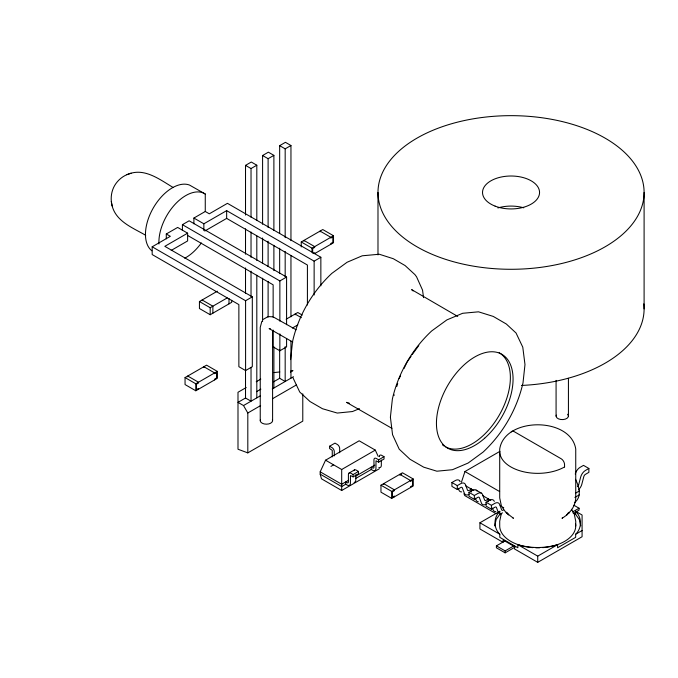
<?xml version="1.0" encoding="UTF-8"?>
<svg xmlns="http://www.w3.org/2000/svg" width="678" height="678" viewBox="0 0 678 678"><rect width="100%" height="100%" fill="white"/><g stroke="black" fill="none" stroke-linecap="round" stroke-linejoin="round"><path stroke-width="1.02" d="M290.591 359.628L292.574 341.432C298.557 315.44 312.372 291.515 331.889 273.336L347.077 262.259L362.247 255.792L379.307 254.242L393.308 258.716L405.105 265.573L414.944 274.624L416.572 276.836L422.547 290.133L423.547 297.65M394.172 395.342L394.257 394.876M494.711 525.874L496.177 519.45L499.796 514.407L502.508 512.848M501.322 513.577L499.711 521.221L499.711 525.874A38.019 21.95 0 0 0 532.764 547.638M568.834 513.254L569.096 512.178M396.808 386.485L397.681 383.528M461.447 482.202L464.955 471.532L499.796 451.421M575.571 479.295C578.987 486.753 582.309 496.788 574.41 502.712M379.383 468.727L341.695 490.491L321.474 478.812L320.186 474.159L320.186 471.829L325.559 460.192L359.162 440.793L375.29 450.107L378.188 456.37M399.147 378.604L400.469 375.858M403.978 368.535L407.063 362.128L411.071 356.264M261.852 321.313L260.242 327.381L260.242 420.614M412.216 354.586L418.784 345.551M499.796 514.407L499.796 511.305C493.406 517.45 493.406 528.094 499.796 534.239L499.796 537.34L517.865 547.773L517.865 544.671C530.755 548.46 544.697 548.46 557.587 544.671L557.587 547.773L575.664 537.34L575.664 534.239C582.046 528.094 582.046 517.45 575.664 511.305L575.664 514.407L579.275 519.45L580.741 525.874M568.452 512.576L566.774 514.907L567.444 514.187M263.327 319.313L267.607 316.846M562.638 517.814L561.994 518.289C569.367 513.992 575.461 506.805 575.741 497.94L575.741 449.048C570.817 416.716 504.635 416.716 499.711 449.048L499.711 497.94L501.322 505.585M245.521 215.07L245.521 165.373L251.301 162.034L256.809 165.212L256.809 220.206M262.589 224.249L262.589 155.516L268.369 152.177L273.887 155.364L273.887 230.444M279.658 233.427L279.658 145.66L285.438 142.321L290.955 145.507L290.955 240.682M245.521 165.373L251.03 168.551L256.809 165.212M262.589 155.516L268.107 158.694L273.887 155.364M279.658 145.66L285.175 148.838L290.955 145.507M166.288 238.834L166.288 233.986L177.661 227.427L187.628 233.173L187.628 240.936L171.212 250.411M182.416 230.495L182.416 224.672L189.137 220.799L286.582 277.056L286.582 324.677M193.9 223.867L193.9 218.053L205.264 211.485L209.299 213.816L227.444 203.332L320.855 257.267L320.855 285.836M187.628 233.173L164.83 246.334L252.309 296.845L252.309 366.688L245.589 370.561L238.868 366.688L238.868 304.6L152.177 254.555L152.177 246.792L170.322 236.317L166.288 233.986M193.9 218.053L203.858 223.799L226.655 210.638L314.134 261.149L320.855 257.267M204.773 231.037L226.655 218.401L307.414 265.03L307.414 305.015M301.244 246.945L301.244 241.961L322.753 229.545L333.508 235.749L333.508 242.732L314.685 253.597L314.685 252.826L313.346 253.597M231.69 300.312L231.69 302.312L210.188 314.728L199.434 308.515L199.434 301.532L217.358 291.184M301.244 241.961L311.999 248.165L333.508 235.749M199.434 301.532L210.188 307.736L227.215 297.913M152.177 246.792L245.589 300.727L252.309 296.845M182.416 224.672L279.861 280.938L286.582 277.056M185.052 377.578L206.561 365.162L217.307 371.375L217.307 378.358L195.806 390.774L185.052 384.562L185.052 377.578L195.806 383.79L217.307 371.375M286.133 319.219L297.778 312.499L302.261 315.084M292.404 328.016L297.778 324.915M273.141 330.059L273.141 346.899L279.861 350.772L286.582 346.899L286.582 338.432M246.199 387.536L237.995 392.274L237.995 449.234L247.809 452.879L302.778 421.14L302.778 393.85M256.233 381.748L260.793 379.112M251.03 367.357L251.03 401.198L245.521 398.02L237.995 402.359L243.504 405.546L247.809 412.995L247.809 452.879M256.513 391.672L260.852 389.164M273.581 381.816L279.658 378.307L285.175 381.485L285.175 346.594M290.464 372.069L292.972 370.62L290.947 370.832M243.504 405.546L260.284 395.859M272.234 388.96L293.464 376.705M247.809 412.995L260.632 405.588M272.548 398.706L296.371 384.96M332.279 456.887L332.254 450.328L329.593 448.548L329.593 446.226L334.974 443.115L337.322 444.48A3.322 1.924 60 0 1 339.678 448.548L339.678 452.76M330.94 466.396L333.627 464.845M325.559 460.192L341.695 469.507L375.29 450.107M349.102 473.024L354.475 469.922M345.721 484.245L345.721 481.922L347.068 482.694A1.898 1.093 60 0 0 348.407 481.922L348.407 474.549A3.322 1.924 60 0 1 350.763 473.185L353.119 474.549L358.493 471.439L358.493 473.769L353.119 476.871L350.475 475.549L350.399 483.575A4.754 2.746 60 0 1 347.509 485.245L345.721 484.245L341.695 486.575L320.186 474.159M371.264 469.507L371.264 467.176L372.603 467.947A1.898 1.093 60 0 0 373.951 467.176L373.951 459.803A3.322 1.924 60 0 1 376.298 458.447L378.655 459.803L384.028 456.701L384.028 459.023L378.655 462.133L376.01 460.803L375.943 468.829A4.754 2.746 60 0 1 373.044 470.507L371.264 469.507L355.679 478.499M348.407 480.363L341.695 484.245L320.186 471.829M355.679 476.168L374.841 465.108M380.968 485.194L402.469 472.778L413.224 478.982L413.224 485.973L391.714 498.389L380.968 492.177L380.968 485.194L391.714 491.397L413.224 478.982M401.8 473.939L399.783 475.109L399.783 474.329L410.537 480.541L410.537 481.312L412.555 480.151L412.555 485.584L410.537 486.745L410.537 487.524M469.057 494.347L468.617 494.576A7.28 4.204 -60 0 1 464.489 493.576L462.303 487.779A2.5 1.441 -60 0 0 460.887 487.44L457.294 489.499L451.921 486.397L451.921 482.516L455.336 480.541A7.263 4.195 -60 0 1 459.718 480.863M451.921 482.516L457.294 485.618L460.709 483.651A7.263 4.195 -60 0 1 465.549 484.795L467.464 490.008A2.526 1.458 -60 0 0 469.142 490.414L471.405 489.109L471.405 492.025M486.126 504.203L485.685 504.432A7.28 4.204 -60 0 1 481.558 503.432L479.38 497.635A2.5 1.441 -60 0 0 477.956 497.296L474.363 499.355L468.99 496.254L468.99 492.372L472.405 490.397A7.263 4.195 -60 0 1 477.041 491.101M468.99 492.372L474.363 495.474L477.778 493.508A7.263 4.195 -60 0 1 482.617 494.652L484.533 499.864A2.526 1.458 -60 0 0 486.219 500.271L488.474 498.966L488.474 500.906M498.457 512.907L496.449 507.491A2.5 1.441 -60 0 0 495.025 507.152L491.431 509.212L486.058 506.11L486.058 502.229L489.474 500.254A7.263 4.195 -60 0 1 494.313 501.406M486.058 502.229L491.431 505.33L494.847 503.356A7.263 4.195 -60 0 1 499.686 504.508L501.601 509.72A2.526 1.458 -60 0 0 503.288 510.127M575.664 511.305L582.08 515.009L582.08 536.739L537.73 562.35L514.543 548.96L514.543 546.638L503.118 540.035L503.118 542.366L479.931 528.976L479.931 522.772L499.796 511.305M578.588 489.652A7.28 4.204 -60 0 0 581.69 484.728L583.868 476.414A2.5 1.441 -60 0 1 585.284 474.439L588.877 472.354L588.877 468.473L585.461 470.439A7.263 4.195 -60 0 0 580.631 477.176L578.715 484.6A2.526 1.458 -60 0 1 577.393 486.702M575.681 493.084L579.402 490.94M574.876 497.432L579.402 494.813M515.212 547.019L505.135 552.841L496.398 547.799L496.398 545.858L505.559 540.569M496.398 545.858L505.135 550.9L514.297 545.612M572.647 511.924L579.054 508.22L579.054 510.161L573.563 513.339M517.865 544.671L537.73 556.138L557.587 544.671M575.664 534.239L582.08 530.535M173.288 187.577C160.474 180.026 145.092 167.83 129.108 173.865C123.032 175.746 117.853 180.085 114.633 185.543C111.09 191.679 110.319 199.162 112.158 205.976C116.218 221.698 133.252 228.003 145.728 235.317M499.728 451.412A37.993 21.933 0 0 0 523.153 471.676A37.993 21.933 0 0 0 564.545 466.956L564.613 466.939M359.467 408.648L352.45 411.546L337.263 413.055L322.457 408.724L310.041 401.554L299.744 392.037L292.913 377.638M131.091 173.178L126.761 174.687M270.497 328.872L269.115 328.576L292.794 342.093M273.751 372.586L279.819 371.968M268.802 316.609L272.607 316.821M349.39 403.24L346.526 402.351L391.918 428.335M273.692 317.177L296.167 329.779M205.264 211.485L205.264 194.018L202.934 192.815A38.019 21.95 -60 0 0 173.61 205.959A38.019 21.95 -60 0 0 158.949 243.987M457.735 316.44L411.631 289.599L413.088 290.955M205.264 194.018L189.493 185.052A38.019 21.95 -60 0 0 153.22 208.078A38.019 21.95 -60 0 0 151.855 250.784M187.916 235.613L273.141 284.819L273.141 317.431M588.877 468.473L583.504 465.371L580.088 467.337A7.263 4.195 -60 0 0 575.249 474.075M301.363 317.668L295.091 314.05L295.091 314.821M573.817 505.195L579.054 508.22M572.952 512.848L575.664 514.407M464.955 471.532L499.618 491.55M476.151 490.118L481.533 493.22M465.761 485.855L473.837 490.516M482.829 495.711L490.77 500.296M500.169 505.72L503.754 507.788M495.864 513.56L464.752 495.593L463.947 493.694M384.028 456.701L381.68 455.345A3.322 1.924 60 0 0 379.409 456.04M479.931 522.772L499.796 534.239M329.593 446.226L331.949 447.582A3.322 1.924 60 0 1 334.296 451.658L334.296 455.87M358.493 471.439L356.136 470.083A3.322 1.924 60 0 0 353.865 470.786M512.814 517.814L513.466 518.289L505.907 512.424L502.237 507.314M508.008 514.187L508.686 514.907L507.008 512.576M571.385 509.288L573.215 511.848M492.44 508.076L493.245 510.187A7.28 4.204 -60 0 0 495.847 511.602M475.371 498.22L476.176 500.33A7.28 4.204 -60 0 0 478.304 501.745M458.303 488.363L459.108 490.474A7.28 4.204 -60 0 0 461.71 491.889M506.364 512.178L506.627 513.254M574.139 513.577L575.741 521.221L575.741 525.874M111.302 201.468L112.158 205.976M644.1 192.476A133.058 76.817 0 0 1 444.514 258.996A133.058 76.817 0 0 1 444.514 125.947A133.058 76.817 0 0 1 644.1 192.476L644.1 308.871M568.427 378.29L568.427 416.038M564.554 466.956L564.554 464.6A4.754 2.746 60 0 0 561.198 458.777L514.161 431.623A4.754 2.746 60 0 0 511.254 431.886M556.079 380.383L556.079 416.038M537.73 556.138L537.73 562.35M505.135 550.9L505.135 552.841M491.431 505.33L491.431 509.212M488.211 498.813L488.211 501.72M474.363 495.474L474.363 499.355M471.142 488.957L471.142 490.897M457.294 485.618L457.294 489.499M394.41 496.83L394.41 496.059L392.393 497.22L392.393 491.787L394.41 490.626L394.41 489.847L383.655 483.643L383.655 484.414M391.714 491.397L391.714 498.389M381.341 460.048L381.316 465.727A4.754 2.746 60 0 1 378.849 467.549M378.655 459.803L378.655 462.133M377.985 192.476L377.985 254.903M355.806 474.786L355.781 480.473A4.754 2.746 60 0 1 354.128 482.372M353.119 474.549L353.119 476.871M341.695 469.507L341.695 490.491M330.822 244.283L330.822 243.512L332.83 242.351L332.83 236.919L330.822 238.08L330.822 237.3L320.067 231.096L320.067 231.868M314.134 261.149L314.134 295.006M312.677 253.08L312.677 248.555L314.685 247.394L314.685 246.614L303.939 240.41L303.939 241.182M311.999 248.165L311.999 252.157M290.955 255.479L290.955 316.812M290.955 341.136L290.955 378.154M285.175 148.838L285.175 237.673M285.175 251.419L285.175 276.794M279.861 280.938L279.861 321.143M279.861 333.847L279.861 350.772M279.658 248.233L279.658 273.615M279.658 349.755L279.658 378.307M273.887 245.25L273.887 270.624M273.887 346.763L273.887 388.002M272.598 330.779L272.598 420.614M268.107 158.694L268.107 227.435M268.107 241.182L268.107 266.556M268.107 281.362L268.107 317.321M262.589 237.995L262.589 263.378M262.589 278.183L262.589 321.541M256.809 236.063L256.809 260.386M256.809 275.192L256.809 397.859M251.03 168.551L251.03 217.197M251.03 232.003L251.03 257.377M251.03 271.124L251.03 296.506M245.589 300.727L245.589 370.561M245.521 228.817L245.521 254.199M245.521 267.946L245.521 293.328M245.521 369.468L245.521 398.02M229.003 298.557L229.003 303.863M226.655 210.638L226.655 218.401M214.621 379.909L214.621 379.129L216.638 377.968L216.638 372.536L214.621 373.697L214.621 372.925L203.866 366.713L203.866 367.493M212.875 313.168L212.875 306.185L202.12 299.981L202.12 300.752M210.188 307.736L210.188 314.728M203.858 223.799L203.858 230.588M198.493 389.223L198.493 388.443L196.476 389.604L196.476 384.172L198.493 383.011L198.493 382.231L187.738 376.027L187.738 376.807M195.806 383.79L195.806 390.774M643.812 303.846A133.058 76.817 0 0 1 521.484 385.451M497.881 207.943A28.51 16.458 0 0 1 523.763 207.807M567.605 414.258A6.178 3.568 0 0 1 563.062 419.572A6.178 3.568 0 0 1 556.282 415.114M499.152 352.746A54.172 31.273 -60 0 1 499.593 414.538A54.172 31.273 -60 0 1 445.87 447.056M444.115 446.048A54.172 31.273 -60 0 1 442.463 444.819M272.387 419.69A6.178 3.568 0 0 1 266.42 424.182A6.178 3.568 0 0 1 260.454 419.69M459.972 481.253A7.263 4.195 -60 0 1 460.167 481.694M500.754 514.704A7.28 4.204 -60 0 1 499.508 514.288M575.597 523.967A38.019 21.95 0 0 1 542.688 547.638M539.705 547.799A38.019 21.95 0 0 1 535.747 547.799M201.332 242.953A38.019 21.95 -60 0 1 184.772 258.216M379.324 456.701A3.322 1.924 60 0 1 379.341 456.353M390.401 417.207L392.554 434.7L399.223 449.183L409.995 459.26L423.674 467.159L436.886 471.202L452.472 469.718L468.125 463.04L483.067 452.116C502.89 433.649 516.907 409.359 522.992 382.96L524.984 364.561L522.78 347.178L516.043 333L506.322 324.008L493.279 316.431L478.532 311.821L462.65 313.287L446.87 319.906L431.657 330.974C412.156 349.136 398.35 373.036 392.376 399.011L390.401 417.207M495.101 206.12A28.51 16.458 0 0 0 539.485 193.62A28.51 16.458 0 0 0 498.542 177.678A28.51 16.458 0 0 0 495.101 206.12M484.668 438.217A54.172 31.273 -60 0 0 501.839 354.297A54.172 31.273 -60 0 0 437.751 411.131A54.172 31.273 -60 0 0 484.668 438.217"/></g></svg>
